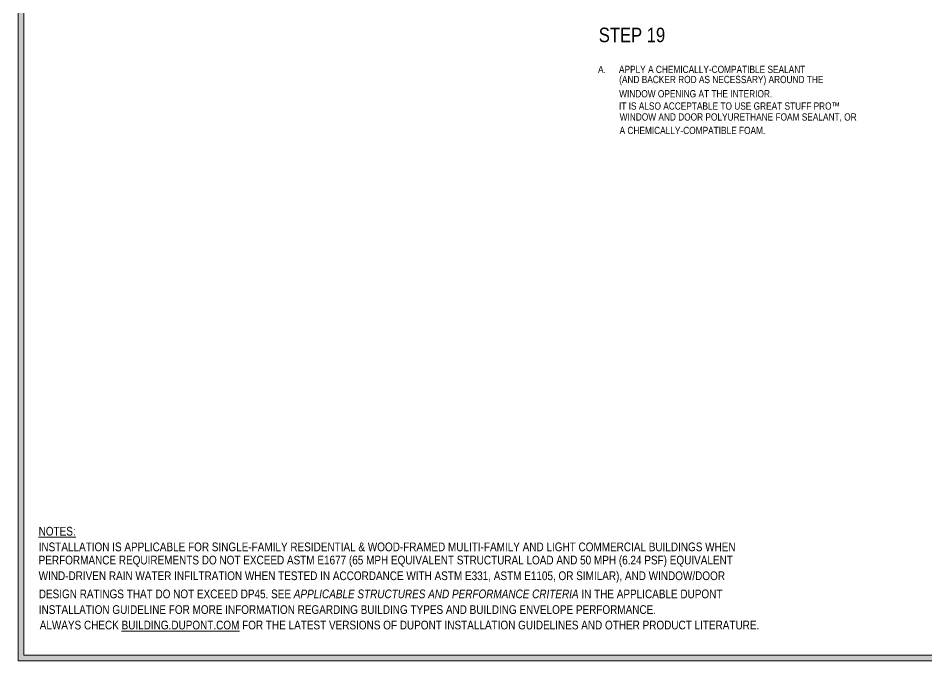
# Model space of a CAD drawing. Header units: inches. Extents: x -20.7 to 76.3, y -55.2 to 19.1.
# Drawn here: x 31.16 to 50.76, y -54.95 to -41.09 of the extents above; entities that cross this region are included whole.
import ezdxf

# ---------------------------------------------------------------- set-up
doc = ezdxf.new("R2010")
doc.units = ezdxf.units.IN
doc.header["$MEASUREMENT"] = 0
doc.layers.add('.ATI-TEXT', color=7, linetype='Continuous', lineweight=0)
doc.layers.add('G-ANNO-TTLB', color=7, linetype='Continuous', lineweight=0)

# ---------------------------------------------------------------- blocks, each defined once
blk = doc.blocks.new('Block_478')
at = {"layer": '.ATI-TEXT', "char_height": 0.2, "attachment_point": 7}
for s, insert in [('\\L\\C18;\\c0;\\FArial Narrow|b0|i0|c1;\\H0.187500;\\W1.000000;NOTES:\\l', (31.599, -52.248)), ('\\C18;\\c0;\\FArial Narrow|b0|i0|c1;\\H0.187500;\\W1.000000;INSTALLATION IS APPLICABLE FOR SINGLE-FAMILY RESIDENTIAL & WOOD-FRAMED MULITI-FAMILY AND LIGHT COMMERCIAL BUILDINGS WHEN ', (31.599, -52.586)), ('\\C18;\\c0;\\FArial Narrow|b0|i0|c1;\\H0.187500;\\W1.000000;PERFORMANCE REQUIREMENTS DO NOT EXCEED ASTM E1677 (65 MPH EQUIVALENT STRUCTURAL LOAD AND 50 MPH (6.24 PSF) EQUIVALENT', (31.599, -52.924)), ('\\C18;\\c0;\\FArial Narrow|b0|i0|c1;\\H0.187500;\\W1.000000;WIND-DRIVEN RAIN WATER INFILTRATION WHEN TESTED IN ACCORDANCE WITH ASTM E331, ASTM E1105, OR SIMILAR), AND WINDOW/DOOR', (31.599, -53.262)), ('\\C18;\\c0;\\FArial Narrow|b0|i0|c1;\\H0.187500;\\W1.000000;DESIGN RATINGS THAT DO NOT EXCEED DP45. SEE \\FArial Narrow Italic|b0|i1|c1;APPLICABLE STRUCTURES AND PERFORMANCE CRITERIA \\FArial Narrow|b0|i0|c1;IN THE APPLICABLE DUPONT', (31.602, -53.6)), ('\\C18;\\c0;\\FArial Narrow|b0|i0|c1;\\H0.187500;\\W1.000000;INSTALLATION GUIDELINE FOR MORE INFORMATION REGARDING BUILDING TYPES AND BUILDING ENVELOPE PERFORMANCE.  ', (31.602, -53.938)), ('\\C18;\\c0;\\FArial Narrow|b0|i0|c1;\\H0.187500;\\W1.000000;ALWAYS CHECK \\L\\C160;\\c16730368;BUILDING.DUPON\\l\\LT\\l\\L.COM\\l\\C18;\\c0; FOR THE LATEST VERSIONS OF DUPONT INSTALLATION GUIDELINES AND OTHER PRODUCT LITERATURE.', (31.622, -54.271))]:
    blk.add_mtext(s, dxfattribs=dict(at, insert=insert))

msp = doc.modelspace()

# ---------------------------------------------------------------- hatches: boundary and pattern name
at = {"layer": 'G-ANNO-TTLB', "true_color": 0xff00ff, "transparency": 33554687}
h = msp.add_hatch(color=6, dxfattribs=at)
edge = h.paths.add_edge_path()
edge.add_spline(control_points=[(71.857, -54.946), (71.857, -54.946), (31.157, -54.946), (31.157, -54.946), (31.157, -54.946), (31.157, -20.81), (31.157, -20.81), (31.157, -20.81), (71.857, -20.81), (71.857, -20.81), (71.857, -20.81), (71.857, -54.946), (71.857, -54.946)], knot_values=[0, 0, 0, 0, 1, 1, 1, 2, 2, 2, 3, 3, 3, 4, 4, 4, 4], degree=3, periodic=0)
edge = h.paths.add_edge_path()
edge.add_spline(control_points=[(31.282, -20.935), (31.282, -20.935), (31.282, -54.821), (31.282, -54.821), (31.282, -54.821), (71.732, -54.821), (71.732, -54.821), (71.732, -54.821), (71.732, -20.935), (71.732, -20.935), (71.732, -20.935), (31.282, -20.935), (31.282, -20.935)], knot_values=[0, 0, 0, 0, 1, 1, 1, 2, 2, 2, 3, 3, 3, 4, 4, 4, 4], degree=3, periodic=0)
edge.add_line((31.282, -20.935), (31.282, -20.935))

# ---------------------------------------------------------------- linework, layer by layer
at = {"layer": 'G-ANNO-TTLB', "color": 6, "lineweight": 9, "true_color": 0xff00ff}
for p, q in [((31.157, -20.81), (31.157, -54.946)), ((31.282, -20.935), (31.282, -54.821)), ((31.282, -54.821), (31.282, -20.935)), ((31.282, -54.821), (71.732, -54.821)), ((71.732, -54.821), (31.282, -54.821)), ((31.157, -54.946), (71.857, -54.946))]:
    msp.add_line(p, q, dxfattribs=at)
at = {"layer": 'G-ANNO-TTLB'}
for points in [[(71.857, -54.946), (71.857, -54.946), (31.157, -54.946), (31.157, -54.946), (31.157, -54.946), (31.157, -20.81), (31.157, -20.81), (31.157, -20.81), (71.857, -20.81), (71.857, -20.81), (71.857, -20.81), (71.857, -54.946), (71.857, -54.946)], [(31.282, -20.935), (31.282, -20.935), (31.282, -54.821), (31.282, -54.821), (31.282, -54.821), (71.732, -54.821), (71.732, -54.821), (71.732, -54.821), (71.732, -20.935), (71.732, -20.935), (71.732, -20.935), (31.282, -20.935), (31.282, -20.935)]]:
    msp.add_open_spline(points, degree=3, knots=[0, 0, 0, 0, 1, 1, 1, 2, 2, 2, 3, 3, 3, 4, 4, 4, 4], dxfattribs=at)

# ---------------------------------------------------------------- block references
at = {"layer": '.ATI-TEXT'}
msp.add_blockref('Block_478', (0, 0), dxfattribs=at)

# ---------------------------------------------------------------- texts
at = {"layer": '.ATI-TEXT', "char_height": 0.2, "attachment_point": 7}
for s, insert in [('\\C18;\\c0;\\FArial Narrow|b0|i0|c1;\\H0.312594;\\W1.000000;STEP 19', (43.683, -41.615)), ('\\C18;\\c0;\\FArial Narrow|b0|i0|c1;\\H0.156297;\\W1.000000;A.', (43.667, -42.277)), ('\\C18;\\c0;\\FArial Narrow|b0|i0|c1;\\H0.156297;\\W1.000000;APPLY A CHEMICALLY-COMPATIBLE SEALANT ', (44.119, -42.277)), ('\\C18;\\c0;\\FArial Narrow|b0|i0|c1;\\H0.156297;\\W1.000000;(AND BACKER ROD AS NECESSARY) AROUND THE ', (44.123, -42.54)), ('\\C18;\\c0;\\FArial Narrow|b0|i0|c1;\\H0.156297;\\W1.000000;WINDOW OPENING AT THE INTERIOR. ', (44.123, -42.803)), ('\\C18;\\c0;\\FArial Narrow|b0|i0|c1;\\H0.156297;\\W1.000000;IT IS ALSO ACCEPTABLE TO USE GREAT STUFF PRO™', (44.119, -43.067)), ('\\C18;\\c0;\\FArial Narrow|b0|i0|c1;\\H0.156297;\\W1.000000;WINDOW AND DOOR POLYURETHANE FOAM SEALANT, OR ', (44.134, -43.33)), ('\\C18;\\c0;\\FArial Narrow|b0|i0|c1;\\H0.156297;\\W1.000000;A CHEMICALLY-COMPATIBLE FOAM.', (44.132, -43.593))]:
    msp.add_mtext(s, dxfattribs=dict(at, insert=insert))

doc.saveas('drawing.dxf')
